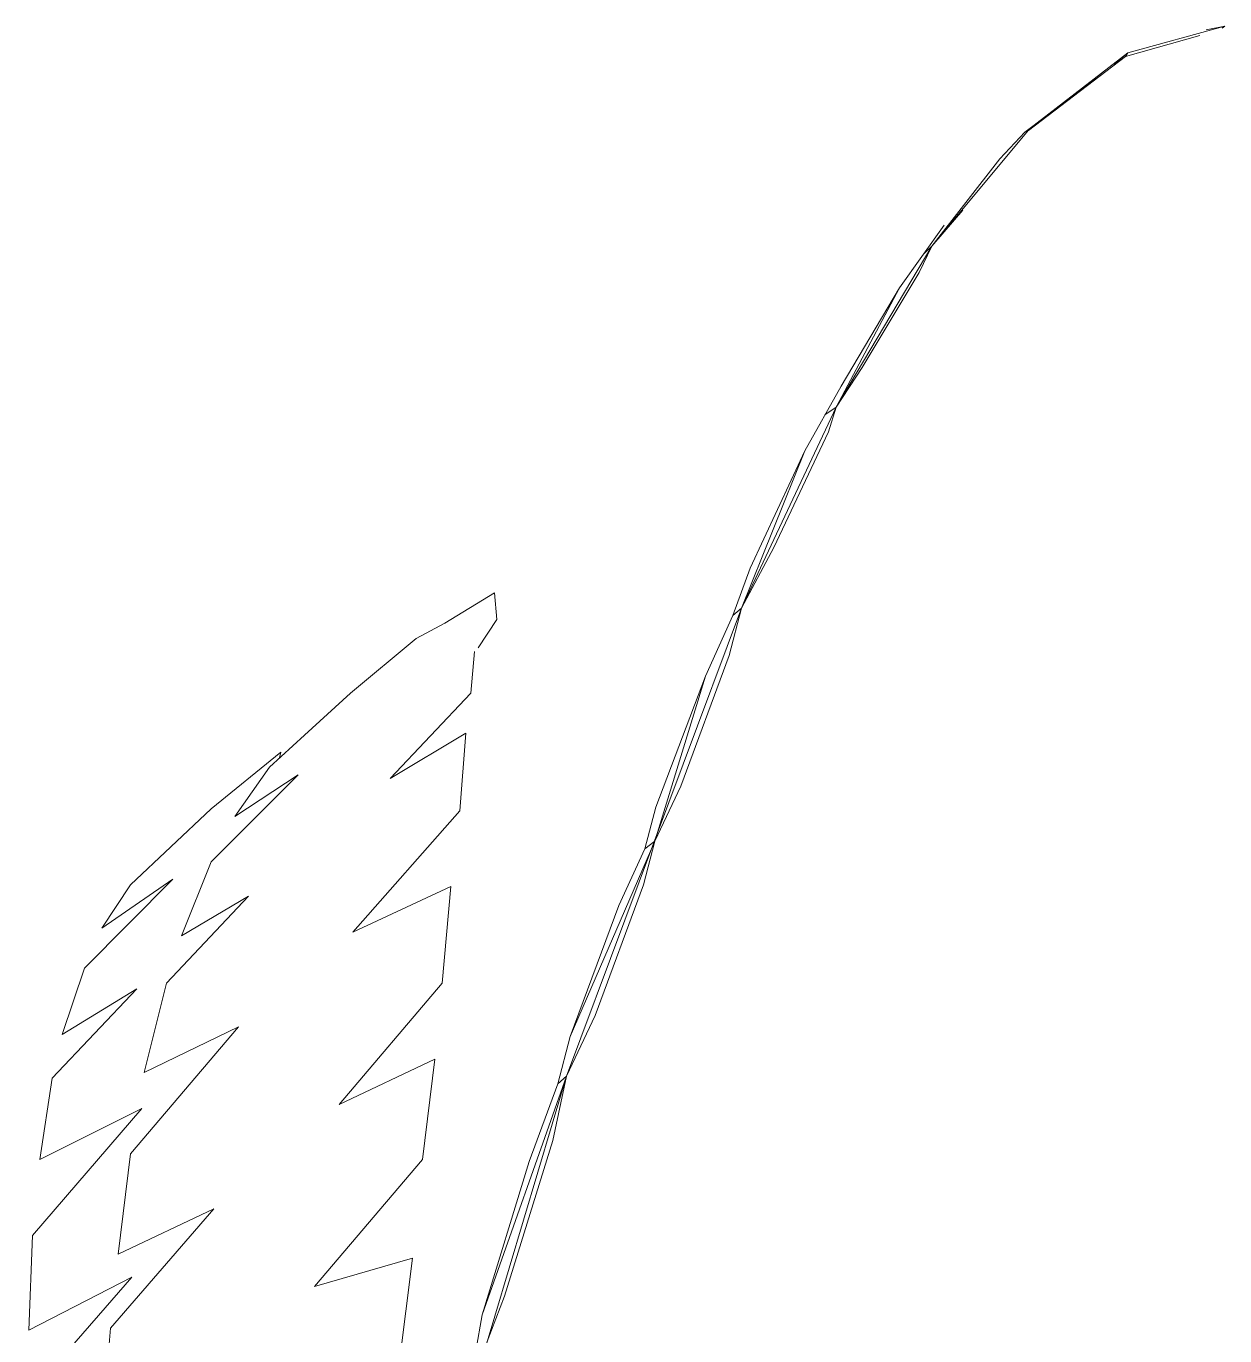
# Model space of a CAD drawing. Header units: inches. Extents: x 4 to 844, y 19 to 530.
# Drawn here: x 404.134 to 406.612, y 245.094 to 247.8 of the extents above; entities that cross this region are included whole.
import ezdxf

# ---------------------------------------------------------------- set-up
doc = ezdxf.new("R2010")
doc.units = ezdxf.units.IN
doc.header["$MEASUREMENT"] = 0
doc.layers.add('HH9B', color=103, linetype='Continuous')

msp = doc.modelspace()

# ---------------------------------------------------------------- linework, layer by layer
at = {"layer": 'HH9B', "lineweight": 0}
for p, q in [((406.41146, 247.74553), (406.61169, 247.80036)), ((406.61169, 247.80036), (406.57319, 247.79253)), ((406.61169, 247.80036), (406.60656, 247.79644)), ((406.60656, 247.79644), (406.61169, 247.80036)), ((406.56035, 247.78078), (406.40633, 247.73769)), ((406.40633, 247.73769), (406.2061, 247.58494)), ((406.20866, 247.58886), (406.41146, 247.74553)), ((406.41146, 247.74553), (406.38322, 247.72203)), ((406.40633, 247.73769), (406.41146, 247.74553)), ((406.1984, 247.58102), (406.36012, 247.70244)), ((406.00587, 247.34602), (406.20866, 247.58886)), ((406.1984, 247.58102), (406.14705, 247.52619)), ((406.14705, 247.52619), (406.00587, 247.34602)), ((406.00587, 247.34602), (406.07004, 247.42044)), ((405.93912, 247.25986), (406.03154, 247.38911)), ((406.00587, 247.34602), (405.8082, 247.01311)), ((405.9802, 247.29119), (406.00587, 247.34602)), ((406.00587, 247.34602), (405.99046, 247.33036)), ((405.86211, 247.09536), (405.9802, 247.29119)), ((405.8082, 247.01311), (405.93912, 247.25986)), ((405.81847, 247.05619), (405.93912, 247.25986)), ((405.86211, 247.09536), (405.8082, 247.01311)), ((405.74403, 246.92302), (405.81847, 247.05619)), ((405.61311, 246.59794), (405.8082, 247.01311)), ((405.8082, 247.01311), (405.7851, 246.99744)), ((405.8082, 247.01311), (405.7928, 246.96219)), ((405.7928, 246.96219), (405.67985, 246.72327)), ((405.61311, 246.59794), (405.74403, 246.92302)), ((405.63108, 246.68019), (405.74403, 246.92302)), ((405.67985, 246.72327), (405.61311, 246.59794)), ((405.63108, 246.68019), (405.59514, 246.58227)), ((405.10226, 246.62927), (404.99958, 246.56661)), ((405.10739, 246.57444), (405.10226, 246.62927)), ((405.25115, 245.63052), (405.61311, 246.59794)), ((405.53866, 246.45694), (405.59514, 246.58227)), ((405.61311, 246.59794), (405.58744, 246.50002)), ((405.59514, 246.58227), (405.61311, 246.59794)), ((404.94054, 246.53527), (404.99958, 246.56661)), ((405.10739, 246.57444), (405.06889, 246.51569)), ((404.94054, 246.53527), (404.80448, 246.42169)), ((405.06119, 246.50786), (405.05349, 246.42169)), ((405.58744, 246.50002), (405.48732, 246.22977)), ((405.43341, 246.11619), (405.53866, 246.45694)), ((405.53866, 246.45694), (405.43598, 246.18669)), ((404.7095, 246.33552), (404.80448, 246.42169)), ((405.05349, 246.42169), (404.88663, 246.24544)), ((404.88663, 246.24544), (405.04322, 246.33944)), ((405.03038, 246.17886), (405.04322, 246.33944)), ((404.63762, 246.26894), (404.7095, 246.33552)), ((404.66073, 246.30027), (404.51697, 246.18277)), ((404.65816, 246.28852), (404.66073, 246.30027)), ((404.56574, 246.16711), (404.63762, 246.26894)), ((404.51697, 246.07311), (404.69666, 246.25327)), ((404.69666, 246.25327), (404.56574, 246.16711)), ((405.48732, 246.22977), (405.43341, 246.11619)), ((404.51697, 246.18277), (404.35011, 246.02611)), ((404.80962, 245.92819), (405.03038, 246.17886)), ((405.43598, 246.18669), (405.41288, 246.10052)), ((405.43341, 246.11619), (405.25885, 245.71277)), ((405.35897, 245.98302), (405.41288, 246.10052)), ((405.43341, 246.11619), (405.41031, 246.02611)), ((405.41288, 246.10052), (405.43341, 246.11619)), ((404.45536, 245.92036), (404.51697, 246.07311)), ((404.25513, 245.85377), (404.43739, 246.03786)), ((404.43739, 246.03786), (404.29107, 245.93602)), ((404.35011, 246.02611), (404.29107, 245.93602)), ((405.01241, 246.02219), (404.80962, 245.92819)), ((405.01241, 246.02219), (404.99444, 245.82244)), ((405.41031, 246.02611), (405.31019, 245.75586)), ((404.59398, 246.00261), (404.42456, 245.82244)), ((404.59398, 246.00261), (404.45536, 245.92036)), ((405.25885, 245.71277), (405.35897, 245.98302)), ((404.20892, 245.71669), (404.25513, 245.85377)), ((404.18839, 245.62661), (404.36295, 245.81069)), ((404.36295, 245.81069), (404.20892, 245.71669)), ((404.37835, 245.63836), (404.42456, 245.82244)), ((404.99444, 245.82244), (404.78138, 245.57177)), ((405.31019, 245.75586), (405.25115, 245.63052)), ((404.35011, 245.46994), (404.57345, 245.73236)), ((404.57345, 245.73236), (404.37835, 245.63836)), ((405.23318, 245.61486), (405.25885, 245.71277)), ((404.78138, 245.57177), (404.97904, 245.66577)), ((404.95337, 245.45819), (404.97904, 245.66577)), ((404.16272, 245.45819), (404.18839, 245.62661)), ((404.93283, 244.56519), (405.25115, 245.63052)), ((405.25115, 245.63052), (405.07659, 245.13702)), ((405.17414, 245.45427), (405.23318, 245.61486)), ((405.25115, 245.63052), (405.22291, 245.49736)), ((405.25115, 245.63052), (405.23318, 245.61486)), ((404.14731, 245.30152), (404.37321, 245.56394)), ((404.37321, 245.56394), (404.16272, 245.45819)), ((405.22291, 245.49736), (405.1228, 245.17619)), ((404.32444, 245.26236), (404.35011, 245.46994)), ((404.73004, 245.19577), (404.95337, 245.45819)), ((405.07659, 245.13702), (405.17414, 245.45427)), ((404.5221, 245.35636), (404.30904, 245.1096)), ((404.32444, 245.26236), (404.5221, 245.35636)), ((404.14731, 245.30152), (404.13961, 245.10569)), ((404.73004, 245.19577), (404.93283, 245.25452)), ((404.93283, 245.25452), (404.89946, 244.98819)), ((404.13448, 244.96469), (404.35268, 245.21536)), ((404.13961, 245.10569), (404.35268, 245.21536)), ((405.1228, 245.17619), (405.08686, 245.08219)), ((405.07659, 245.13702), (405.06375, 245.0626)), ((404.30904, 245.1096), (404.29107, 244.90985))]:
    msp.add_line(p, q, dxfattribs=at)

doc.saveas('drawing.dxf')
